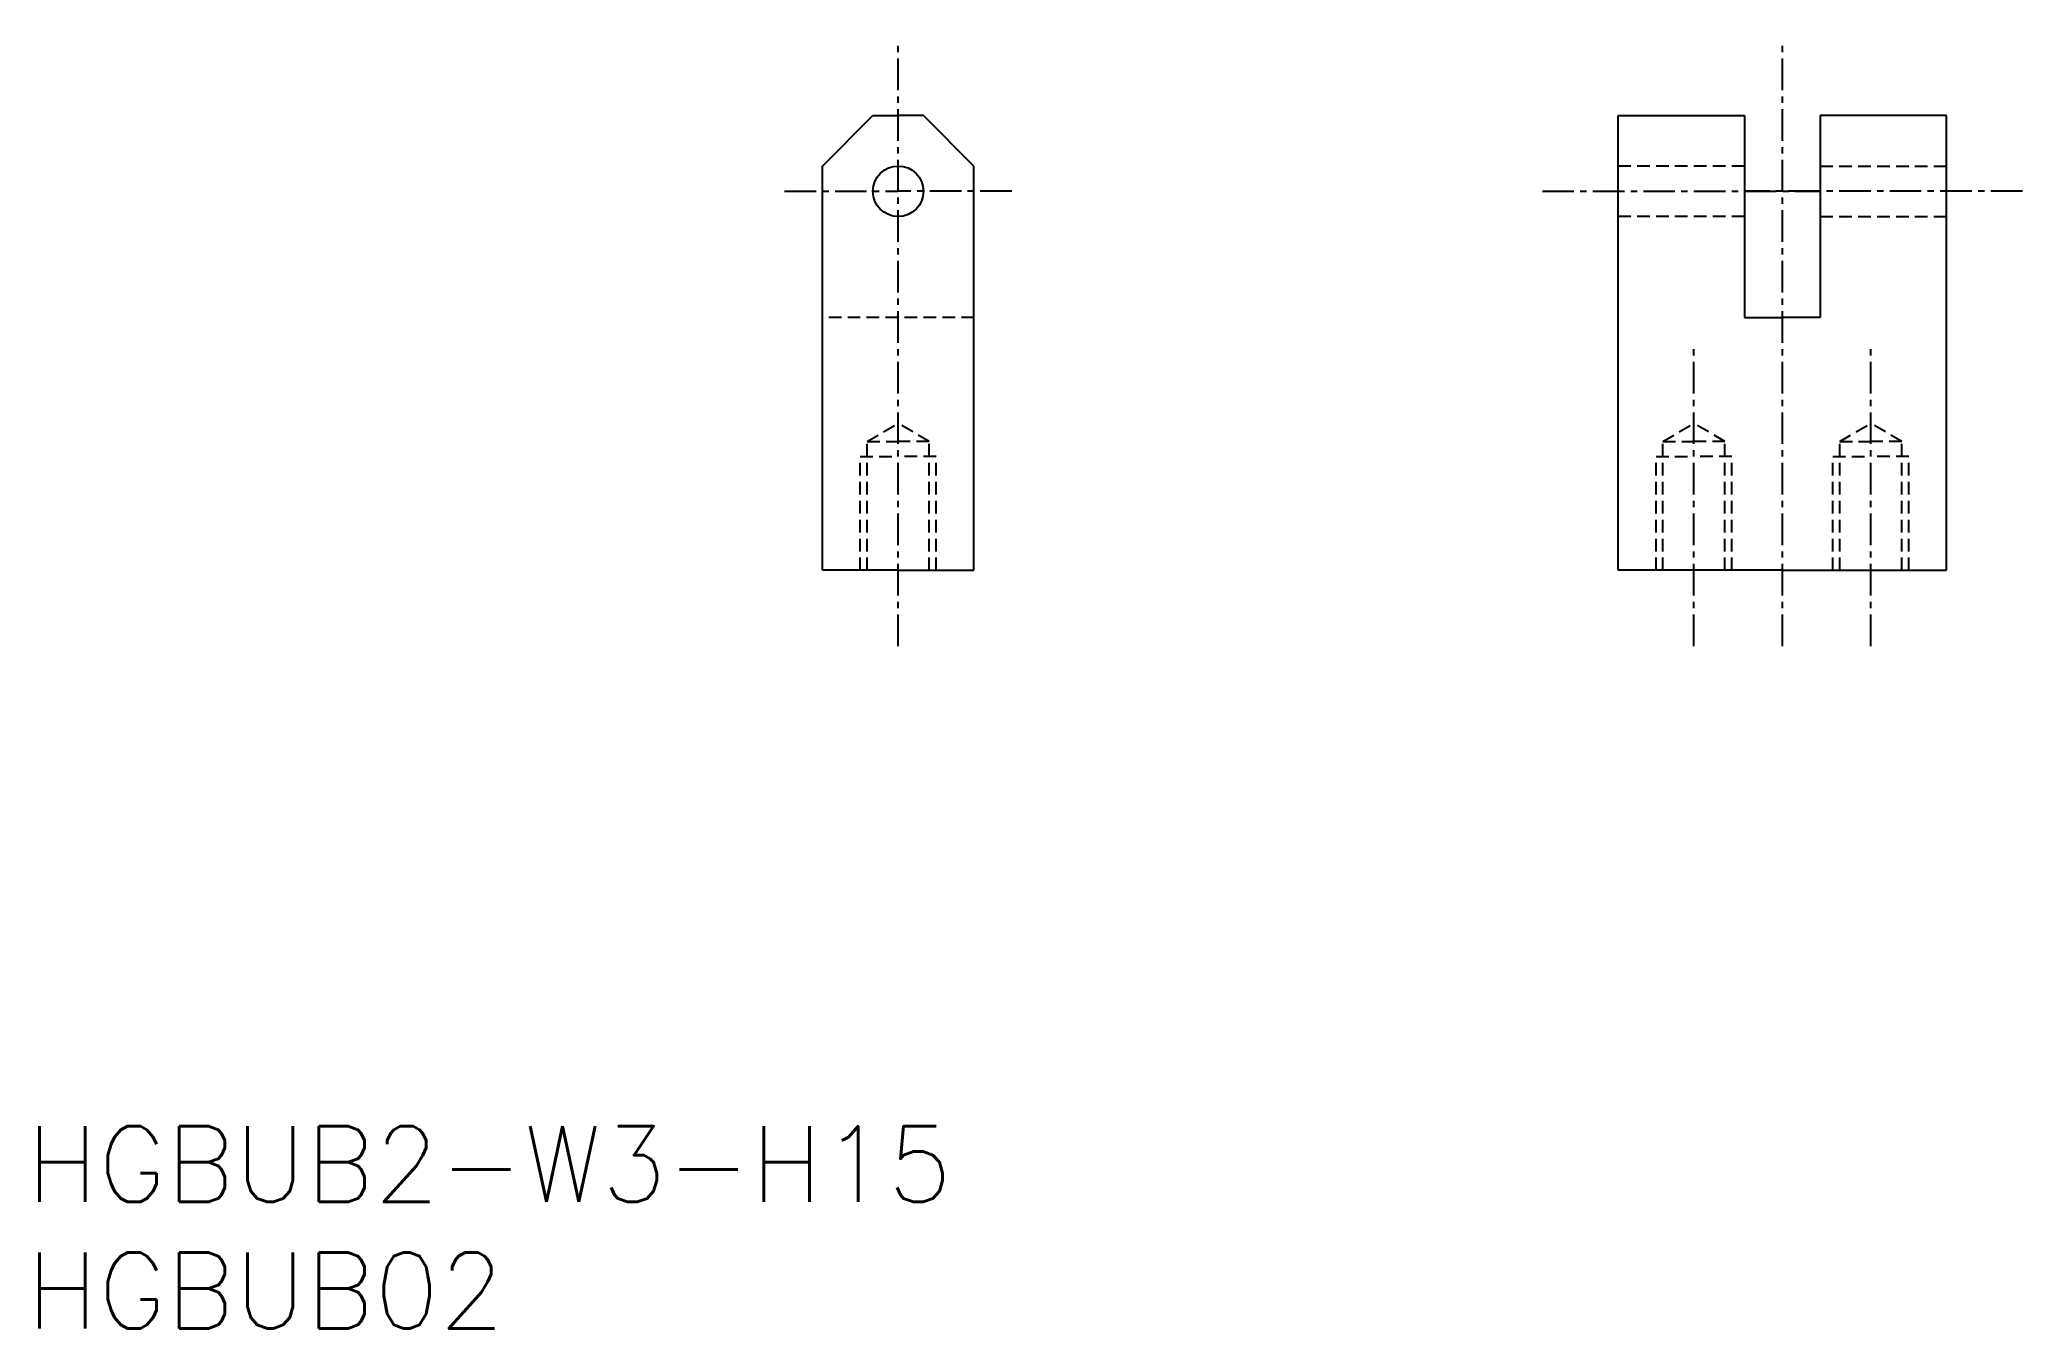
# Model space of a CAD drawing. Extents: x 0.5 to 79, y 0 to 51.
import ezdxf

# ---------------------------------------------------------------- set-up
doc = ezdxf.new("R2010")
doc.units = 0
doc.linetypes.add('CENTER', pattern=[2, 1.25, -0.25, 0.25, -0.25])
doc.linetypes.add('DASHED', pattern=[0.75, 0.5, -0.25])
doc.layers.get('0').update_dxf_attribs({"linetype": 'CONTINUOUS'})
doc.layers.add('CENTER', color=1, linetype='CENTER')
doc.styles.get("Standard").update_dxf_attribs({"font": 'txt.shx'})

# ---------------------------------------------------------------- blocks, each defined once
blk = doc.blocks.new('*U9')
at = {"color": 7, "linetype": 'CONTINUOUS'}
blk.add_text('HGBUB02', height=3, dxfattribs=at).set_placement((0, 0))
blk = doc.blocks.new('*U10')
at = {"color": 7, "linetype": 'CONTINUOUS'}
blk.add_text('HGBUB2-W3-H15', height=3, dxfattribs=at).set_placement((0, 5))

msp = doc.modelspace()

# ---------------------------------------------------------------- linework, layer by layer
for p, q in [((31.5, 46), (33.5, 48)), ((33.5, 48), (34.5, 48)), ((35.5, 48), (34.5, 48)), ((37.5, 46), (35.5, 48)), ((63, 30), (63, 48)), ((63, 48), (68, 48)), ((68, 48), (68, 40)), ((71, 48), (71, 40)), ((76, 48), (71, 48)), ((76, 30), (76, 48)), ((31.5, 30), (31.5, 46)), ((37.5, 30), (37.5, 46)), ((68, 40), (69.5, 40)), ((71, 40), (69.5, 40)), ((34.5, 30), (31.5, 30)), ((34.5, 30), (37.5, 30)), ((69.5, 30), (63, 30)), ((69.5, 30), (76, 30))]:
    msp.add_line(p, q)
at = {"color": 3, "linetype": 'DASHED'}
for p, q in [((68, 46), (63, 46)), ((71, 46), (76, 46)), ((68, 44), (63, 44)), ((71, 44), (76, 44)), ((37.5, 40), (31.5, 40)), ((33.27, 35.1), (34.5, 35.81)), ((35.73, 35.1), (34.5, 35.81)), ((64.77, 35.1), (66, 35.81)), ((67.229, 35.1), (66, 35.81)), ((71.77, 35.1), (73, 35.81)), ((74.229, 35.1), (73, 35.81)), ((33.27, 35.1), (34.5, 35.1)), ((33.27, 30), (33.27, 35.1)), ((35.73, 35.1), (34.5, 35.1)), ((35.73, 30), (35.73, 35.1)), ((64.77, 35.1), (66, 35.1)), ((64.77, 30), (64.77, 35.1)), ((67.229, 35.1), (66, 35.1)), ((67.229, 30), (67.229, 35.1)), ((71.77, 35.1), (73, 35.1)), ((71.77, 30), (71.77, 35.1)), ((74.229, 35.1), (73, 35.1)), ((74.229, 30), (74.229, 35.1)), ((33, 30), (33, 34.5)), ((33, 34.5), (34.5, 34.5)), ((36, 34.5), (34.5, 34.5)), ((36, 30), (36, 34.5)), ((64.5, 30), (64.5, 34.5)), ((64.5, 34.5), (66, 34.5)), ((67.5, 34.5), (66, 34.5)), ((67.5, 30), (67.5, 34.5)), ((71.5, 34.5), (73, 34.5)), ((71.5, 30), (71.5, 34.5)), ((74.5, 34.5), (73, 34.5)), ((74.5, 30), (74.5, 34.5))]:
    msp.add_line(p, q, dxfattribs=at)
msp.add_circle((34.5, 45), 1)
at = {"layer": 'CENTER', "color": 1, "linetype": 'CENTER'}
for p, q in [((34.5, 27), (34.5, 51)), ((69.5, 27), (69.5, 51)), ((30, 45), (34.5, 45)), ((39, 45), (34.5, 45)), ((60, 45), (71, 45)), ((79, 45), (68, 45)), ((66, 27), (66, 38.81)), ((73, 27), (73, 38.81))]:
    msp.add_line(p, q, dxfattribs=at)

# ---------------------------------------------------------------- block references
at = {"color": 7, "linetype": 'CONTINUOUS'}
for name in ['*U10', '*U9']:
    msp.add_blockref(name, (0, 0), dxfattribs=at)

doc.saveas('drawing.dxf')
